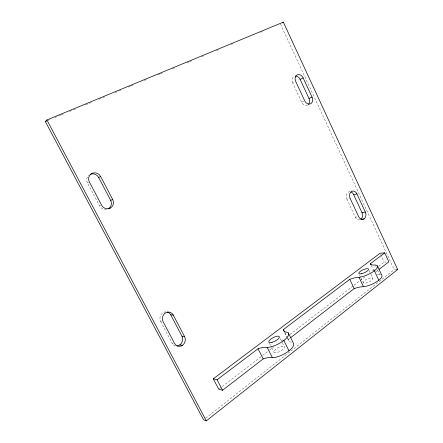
<?xml version="1.0" encoding="UTF-8"?>
<svg xmlns="http://www.w3.org/2000/svg" width="443" height="443" viewBox="0 0 443 443"><rect width="100%" height="100%" fill="white"/><g stroke="black" fill="none" stroke-linecap="round" stroke-linejoin="round"><path stroke-width="0.33" stroke-dasharray="2.21 1.66" d="M205.751 418.087L394.176 269.698L395.92 269.615M291.544 342.229A16.596 5.859 -26.6 0 1 288.387 339.421L290.015 338.159M375.758 271.941L377.945 270.258M219.274 388.782L262.012 355.956M262.561 355.535L269.134 350.485M269.682 350.064L273.519 347.118M281.189 341.226L283.382 339.543M289.955 334.493L353.508 285.674M354.057 285.253L365.015 276.836M372.685 270.944L374.878 269.261M378.71 266.315L384.192 262.106L386.191 261.99M106.658 209.384A6.451 6.18 55.6 0 1 99.647 205.984L87.481 182.942L88.428 182.461M307.564 105.085A5.255 4.087 68.5 0 1 301.694 102.211L292.745 83.024L295.143 81.839M301.694 102.211L304.74 100.866M47.888 120.446L49.804 119.649M54.915 117.528L60.669 115.147M61.306 114.881L63.222 114.089M69.612 111.442L72.807 110.113M73.444 109.853L76.639 108.529M85.588 104.819L92.615 101.907M99.005 99.26L102.2 97.936M102.837 97.67L104.753 96.873M114.975 92.637L118.17 91.313M118.813 91.048L120.729 90.256M128.392 87.077L130.308 86.285M130.951 86.02L134.146 84.696M144.368 80.454L147.563 79.131M157.786 74.895L159.701 74.103M160.338 73.837L162.254 73.04M172.482 68.803L175.672 67.48M187.173 62.712L189.089 61.92M189.731 61.655L191.647 60.863M201.87 56.621L203.786 55.829M216.566 50.535L218.482 49.738M231.263 44.444L233.179 43.647M260.65 32.261L262.566 31.464M99.647 205.984L100.65 205.607M350.108 191.764A5.094 3.926 78.3 0 0 346.719 193.979A5.094 3.926 78.3 0 0 346.863 199.029L349.488 198.514M346.863 199.029L355.325 217.17L358.653 216.649M165.815 311.878A6.352 5.759 -77.8 0 0 160.743 315.189A6.352 5.759 -77.8 0 0 160.676 321.529L161.9 321.646M160.676 321.529L172.034 343.037L173.302 343.247M269.405 343.175L271.493 347.329M271.792 347.921L273.879 352.074M280.242 338.535L282.025 342.096M282.318 342.688L284.395 346.847A5.881 2.104 -27.6 0 1 277.141 352.523A5.881 2.104 -27.6 0 1 275.9 349.067A5.881 2.104 -27.6 0 1 284.395 346.847M284.999 332.615L287.463 337.566M287.773 338.181L288.387 339.421M284.777 332.948L287.108 337.621M287.396 338.208L288.565 340.545M359.528 274.848L360.691 277.312M360.984 277.933L363.31 282.861M369.191 270.535L370.641 273.624M370.929 274.245L372.962 278.569A5.322 1.7 -23.9 0 1 365.685 283.066A5.322 1.7 -23.9 0 1 365.503 279.943A5.322 1.7 -23.9 0 1 372.962 278.569M375.498 265.623L376.356 267.472M377.508 269.931L379.524 274.245A12.625 4.053 -23.8 0 1 380.952 274.566M371.267 265.518L373.538 270.363M280.458 24.049L394.176 269.698M380.62 254.42L384.192 262.106M175.494 345.806A6.363 5.659 -76.1 0 1 172.034 343.037M292.745 83.024A5.294 4.109 66.5 0 1 294.218 76.412M359.827 219.817A5.078 3.887 80 0 1 355.325 217.17M379.524 274.245A15.151 4.718 -23.2 0 1 377.137 274.206M87.481 182.942A6.545 6.191 45.9 0 1 88.711 175.323"/><path stroke-width="0.66" d="M45.336 121.504L46.903 119.97L283.359 22.15L397.664 269.538L206.349 420.85L203.581 419.798L45.336 121.504L46.609 120.972M379.036 269.41L388.86 261.83L384.712 252.875L380.072 253.241L213.304 378.82L218.726 389.203L222.563 390.255L263.175 358.891A17.537 6.423 -28.6 0 1 272.379 357.689A13.954 5.017 -27.6 0 0 287.679 351.792A13.954 5.017 -27.6 0 0 293.31 342.982L288.277 332.859M290.558 337.743L354.162 288.62A15.704 5.2 -24.5 0 1 363.487 286.732A12.625 4.053 -23.8 0 0 376.633 281.776A12.625 4.053 -23.8 0 0 381.8 275.219L377.447 265.9M213.304 378.82L217.087 379.767L258.042 348.768A17.587 6.124 -28.5 0 1 267.201 347.428A13.988 4.784 -27.5 0 0 283.741 340.562A13.988 4.784 -27.5 0 0 287.142 332.211A16.64 5.582 -26.5 0 1 283.459 329.526L349.754 279.339A15.743 4.956 -24.6 0 1 359.046 277.34A12.653 3.86 -24 0 0 374.335 270.85A12.653 3.86 -24 0 0 375.21 265.008A15.184 4.496 -23.4 0 1 370.414 263.696L384.712 252.875M282.39 22.781L283.359 22.15M90.062 174.431A6.545 6.191 45.9 0 1 98.673 177.493L100.65 176.497L112.727 199.538A6.501 6.224 56.3 0 1 110.207 208.127A6.501 6.224 56.3 0 1 101.646 205.231L89.381 181.979A6.601 6.235 46.6 0 1 91.95 173.412A6.601 6.235 46.6 0 1 100.65 176.497M295.254 76.118A5.294 4.109 66.5 0 1 300.138 79.43L303.162 77.929L312.049 97.111A5.288 4.103 68.5 0 1 310.621 103.778A5.288 4.103 68.5 0 1 304.74 100.866L295.741 81.54A5.333 4.125 66.6 0 1 297.198 74.889A5.333 4.125 66.6 0 1 303.162 77.929M308.428 104.437A5.255 4.087 68.5 0 0 308.981 98.473L312.049 97.111M110.235 208.11L108.181 208.841A6.451 6.18 55.6 0 0 110.656 200.33L112.727 199.538M353.614 194.588L356.914 193.918L365.325 212.059A5.111 3.904 80 0 1 364.091 218.881L360.757 219.374A5.078 3.887 80 0 0 361.981 212.601L353.614 194.588A5.094 3.926 78.3 0 0 351.144 192.029M361.981 212.601L365.325 212.059M396.502 269.593L397.664 269.538M167.304 312.055A6.352 5.759 -77.8 0 1 170.765 314.89L173.279 315.073L184.554 336.58A6.412 5.693 -76.4 0 1 182.383 345.385A6.412 5.693 -76.4 0 1 174.57 343.458L163.129 321.768A6.401 5.798 -78.1 0 1 165.344 312.98A6.401 5.798 -78.1 0 1 173.279 315.073M170.765 314.89L181.957 336.226L184.554 336.58M179.819 344.931L182.405 345.363M46.903 119.97L206.349 420.85M98.673 177.493L110.656 200.33M217.087 379.767L222.563 390.255M258.042 348.768L263.175 358.891M267.201 347.428L272.379 357.689M283.459 329.526L284.688 332.001M283.841 340.49L288.997 350.817M349.754 279.339L354.162 288.62M359.046 277.34L363.487 286.732M374.401 270.795L378.826 280.242M370.414 263.696L370.985 264.908M300.138 79.43L308.981 98.473M356.914 193.918A5.133 3.937 78.3 0 0 351.404 191.575A5.133 3.937 78.3 0 0 350.147 198.381L358.653 216.649A5.111 3.904 80 0 0 364.091 218.881M181.957 336.226A6.363 5.659 -76.1 0 1 176.967 345.939M361.3 273.768A5.333 1.622 -24 0 0 368.609 269.3A5.333 1.622 -24 0 0 361.178 270.767A5.333 1.622 -24 0 0 361.3 273.768M272.035 342.361A5.897 2.005 -27.5 0 0 279.35 336.752A5.897 2.005 -27.5 0 0 270.867 339.056A5.897 2.005 -27.5 0 0 272.035 342.361"/></g></svg>
